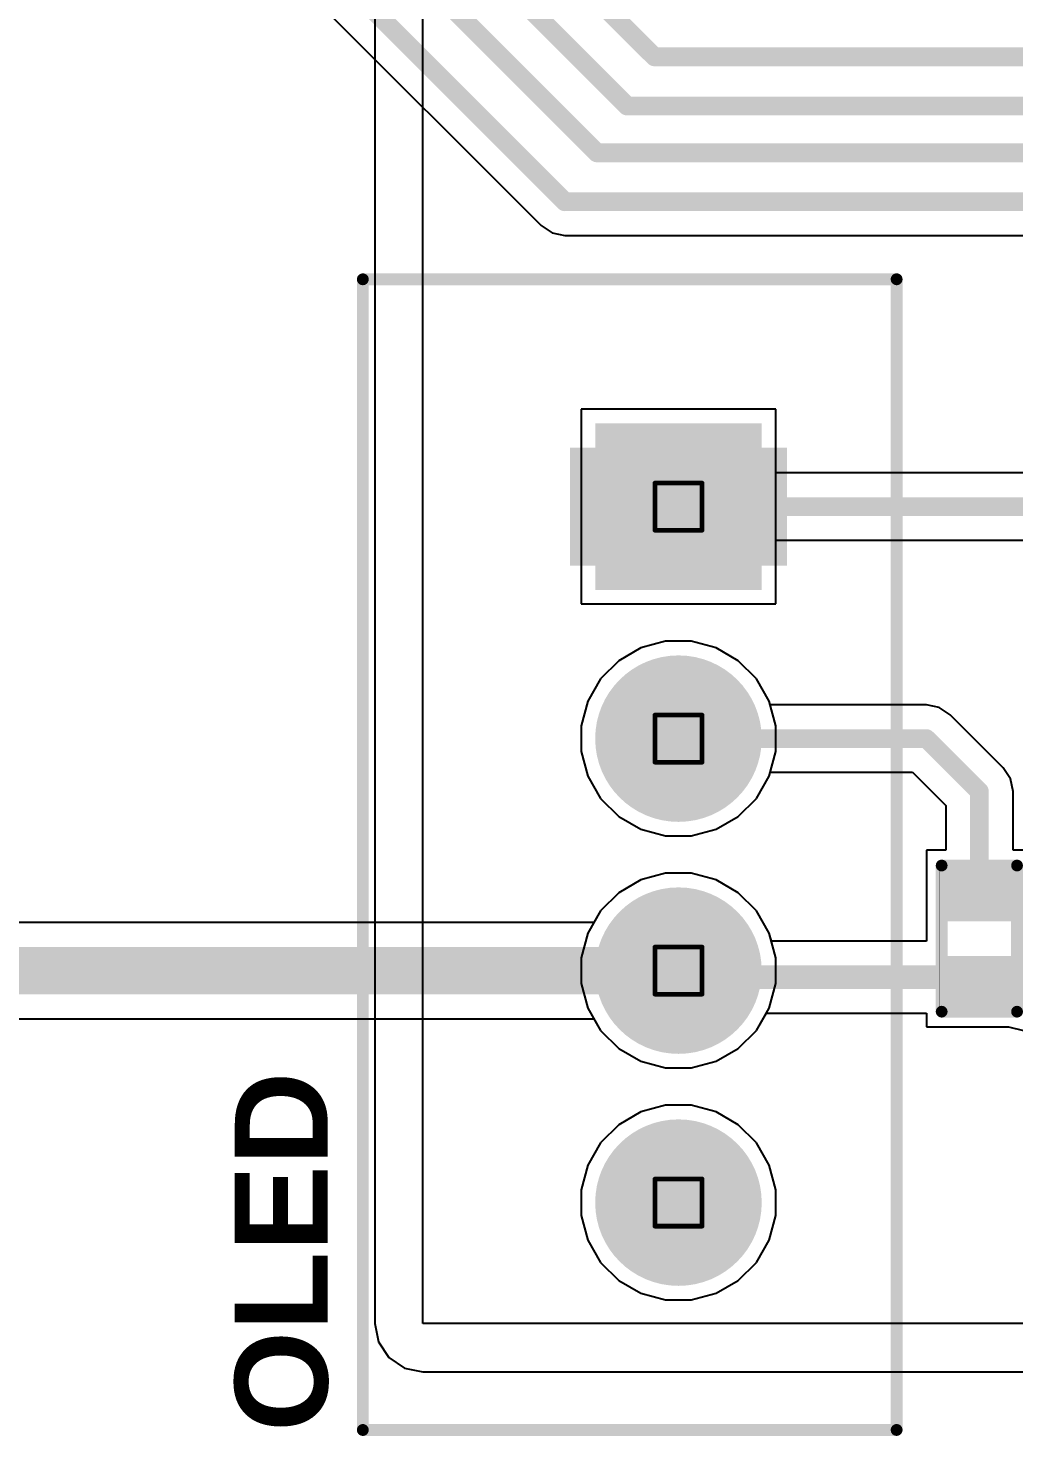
# Model space of a CAD drawing. Header units: inches. Extents: x 0 to 5032, y 0 to 5323.
# Drawn here: x 101.72 to 112.33, y 41.59 to 56.76 of the extents above; entities that cross this region are included whole.
import ezdxf

# ---------------------------------------------------------------- set-up
doc = ezdxf.new("R2010")
doc.units = ezdxf.units.IN
for name, color, linetype in [('Bottom Layer', 5, 'Continuous'), ('Bottom Solder', 6, 'Continuous'), ('Drill Drawing', 1, 'Continuous'), ('Layer 1', 16, 'Continuous'), ('Layer 2', 76, 'Continuous'), ('Multi-Layer', 9, 'Continuous'), ('Pad Holes', 156, 'Continuous'), ('Top Layer', 1, 'Continuous'), ('Top Overlay', 2, 'Continuous'), ('Top Paste', 8, 'Continuous'), ('Top Solder', 216, 'Continuous')]:
    doc.layers.add(name, color=color, linetype=linetype)
doc.styles.add('Arial_Bold', font='', dxfattribs={"height": 0.2})
doc.styles.get('Arial_Bold').set_extended_font_data('Arial', bold=True)

# ---------------------------------------------------------------- blocks, each defined once
blk = doc.blocks.new('R___0402_402')
at = {"layer": 'Top Layer'}
for points in [[(-0.699, -0.318), (-0.699, 0.317), (-0.241, 0.317), (-0.241, -0.318)], [(0.241, -0.318), (0.241, 0.317), (0.699, 0.317), (0.699, -0.318)]]:
    blk.add_hatch(color=1, dxfattribs=at).paths.add_polyline_path(points)
at = {"layer": 'Top Paste'}
for points in [[(-0.699, -0.318), (-0.699, 0.317), (-0.241, 0.317), (-0.241, -0.318)], [(0.241, -0.318), (0.241, 0.317), (0.699, 0.317), (0.699, -0.318)]]:
    blk.add_hatch(color=8, dxfattribs=at).paths.add_polyline_path(points)
at = {"layer": 'Top Solder'}
for points in [[(-0.754, -0.373), (-0.754, 0.373), (-0.186, 0.373), (-0.186, -0.373)], [(0.186, -0.373), (0.186, 0.373), (0.754, 0.373), (0.754, -0.373)]]:
    blk.add_hatch(color=216, dxfattribs=at).paths.add_polyline_path(points)
at = {"layer": 'Top Overlay'}
for points in [[(-0.787, -0.406, 0.127, 0.127, 0), (-0.787, 0.406, 0.127, 0.127, 0)], [(0.787, 0.406, 0.127, 0.127, 0), (-0.787, 0.406, 0.127, 0.127, 0)], [(0.787, -0.406, 0.127, 0.127, 0), (0.787, 0.406, 0.127, 0.127, 0)], [(0.787, -0.406, 0.127, 0.127, 0), (-0.787, -0.406, 0.127, 0.127, 0)], [(0.813, -0.432, 0.00323, 0.00323, 0), (-0.813, -0.432, 0.00323, 0.00323, 0)]]:
    blk.add_lwpolyline(points, format="xyseb", dxfattribs=at)
for points in [[(-0.819, 0.406, 0.0635, 0.0635, 1), (-0.756, 0.406, 0.0635, 0.0635, 1)], [(-0.819, 0.406, 0.0635, 0.0635, 1), (-0.756, 0.406, 0.0635, 0.0635, 1)], [(0.756, 0.406, 0.0635, 0.0635, 1), (0.819, 0.406, 0.0635, 0.0635, 1)], [(0.756, 0.406, 0.0635, 0.0635, 1), (0.819, 0.406, 0.0635, 0.0635, 1)], [(-0.819, -0.406, 0.0635, 0.0635, 1), (-0.756, -0.406, 0.0635, 0.0635, 1)], [(-0.819, -0.406, 0.0635, 0.0635, 1), (-0.756, -0.406, 0.0635, 0.0635, 1)], [(-0.814, -0.432, 0.00161, 0.00161, 1), (-0.812, -0.432, 0.00161, 0.00161, 1)], [(0.756, -0.406, 0.0635, 0.0635, 1), (0.819, -0.406, 0.0635, 0.0635, 1)], [(0.756, -0.406, 0.0635, 0.0635, 1), (0.819, -0.406, 0.0635, 0.0635, 1)], [(0.812, -0.432, 0.00161, 0.00161, 1), (0.814, -0.432, 0.00161, 0.00161, 1)]]:
    blk.add_lwpolyline(points, format="xyseb", close=True, dxfattribs=at)
blk = doc.blocks.new('B4B_XH_A_LF__SN___429')
at = {"layer": 'Bottom Layer'}
blk.add_hatch(color=5, dxfattribs=at).paths.add_polyline_path([(-0.795, 0.795), (0.795, 0.795), (0.795, -0.795), (-0.795, -0.795)])
h = blk.add_hatch(color=5, dxfattribs=at)
edge = h.paths.add_edge_path()
edge.add_arc((2.5, 0), 0.795, 0, 360)
h = blk.add_hatch(color=5, dxfattribs=at)
edge = h.paths.add_edge_path()
edge.add_arc((5, 0), 0.795, 0, 360)
h = blk.add_hatch(color=5, dxfattribs=at)
edge = h.paths.add_edge_path()
edge.add_arc((7.5, 0), 0.795, 0, 360)
at = {"layer": 'Bottom Solder'}
blk.add_hatch(color=6, dxfattribs=at).paths.add_polyline_path([(-0.897, 0.897), (0.897, 0.897), (0.897, -0.897), (-0.897, -0.897)])
h = blk.add_hatch(color=6, dxfattribs=at)
edge = h.paths.add_edge_path()
edge.add_arc((2.5, 0), 0.897, 0, 360)
h = blk.add_hatch(color=6, dxfattribs=at)
edge = h.paths.add_edge_path()
edge.add_arc((5, 0), 0.897, 0, 360)
h = blk.add_hatch(color=6, dxfattribs=at)
edge = h.paths.add_edge_path()
edge.add_arc((7.5, 0), 0.897, 0, 360)
at = {"layer": 'Layer 1'}
blk.add_hatch(color=16, dxfattribs=at).paths.add_polyline_path([(-0.795, 0.795), (0.795, 0.795), (0.795, -0.795), (-0.795, -0.795)])
h = blk.add_hatch(color=16, dxfattribs=at)
edge = h.paths.add_edge_path()
edge.add_arc((2.5, 0), 0.795, 0, 360)
h = blk.add_hatch(color=16, dxfattribs=at)
edge = h.paths.add_edge_path()
edge.add_arc((5, 0), 0.795, 0, 360)
h = blk.add_hatch(color=16, dxfattribs=at)
edge = h.paths.add_edge_path()
edge.add_arc((7.5, 0), 0.795, 0, 360)
at = {"layer": 'Layer 2'}
blk.add_hatch(color=76, dxfattribs=at).paths.add_polyline_path([(-0.795, 0.795), (0.795, 0.795), (0.795, -0.795), (-0.795, -0.795)])
h = blk.add_hatch(color=76, dxfattribs=at)
edge = h.paths.add_edge_path()
edge.add_arc((2.5, 0), 0.795, 0, 360)
h = blk.add_hatch(color=76, dxfattribs=at)
edge = h.paths.add_edge_path()
edge.add_arc((5, 0), 0.795, 0, 360)
h = blk.add_hatch(color=76, dxfattribs=at)
edge = h.paths.add_edge_path()
edge.add_arc((7.5, 0), 0.795, 0, 360)
at = {"layer": 'Multi-Layer'}
blk.add_hatch(color=9, dxfattribs=at).paths.add_polyline_path([(-0.795, 0.795), (0.795, 0.795), (0.795, -0.795), (-0.795, -0.795)])
h = blk.add_hatch(color=9, dxfattribs=at)
edge = h.paths.add_edge_path()
edge.add_arc((2.5, 0), 0.795, 0, 360)
h = blk.add_hatch(color=9, dxfattribs=at)
edge = h.paths.add_edge_path()
edge.add_arc((5, 0), 0.795, 0, 360)
h = blk.add_hatch(color=9, dxfattribs=at)
edge = h.paths.add_edge_path()
edge.add_arc((7.5, 0), 0.795, 0, 360)
at = {"layer": 'Pad Holes'}
h = blk.add_hatch(color=7, dxfattribs=at)
edge = h.paths.add_edge_path()
edge.add_arc((0, 0), 0.53, 0, 360)
h = blk.add_hatch(color=7, dxfattribs=at)
edge = h.paths.add_edge_path()
edge.add_arc((2.5, 0), 0.53, 0, 360)
h = blk.add_hatch(color=7, dxfattribs=at)
edge = h.paths.add_edge_path()
edge.add_arc((5, 0), 0.53, 0, 360)
h = blk.add_hatch(color=7, dxfattribs=at)
edge = h.paths.add_edge_path()
edge.add_arc((7.5, 0), 0.53, 0, 360)
at = {"layer": 'Top Layer'}
blk.add_hatch(color=1, dxfattribs=at).paths.add_polyline_path([(-0.795, 0.795), (0.795, 0.795), (0.795, -0.795), (-0.795, -0.795)])
h = blk.add_hatch(color=1, dxfattribs=at)
edge = h.paths.add_edge_path()
edge.add_arc((2.5, 0), 0.795, 0, 360)
h = blk.add_hatch(color=1, dxfattribs=at)
edge = h.paths.add_edge_path()
edge.add_arc((5, 0), 0.795, 0, 360)
h = blk.add_hatch(color=1, dxfattribs=at)
edge = h.paths.add_edge_path()
edge.add_arc((7.5, 0), 0.795, 0, 360)
at = {"layer": 'Top Overlay'}
for points in [[(-0.635, 0.89), (0.635, 0.89), (0.635, 1.17), (-0.635, 1.17)], [(-0.635, -1.167), (0.635, -1.167), (0.635, -0.888), (-0.635, -0.888)]]:
    blk.add_hatch(color=2, dxfattribs=at).paths.add_polyline_path(points)
at = {"layer": 'Top Solder'}
blk.add_hatch(color=216, dxfattribs=at).paths.add_polyline_path([(-0.897, 0.897), (0.897, 0.897), (0.897, -0.897), (-0.897, -0.897)])
h = blk.add_hatch(color=216, dxfattribs=at)
edge = h.paths.add_edge_path()
edge.add_arc((2.5, 0), 0.897, 0, 360)
h = blk.add_hatch(color=216, dxfattribs=at)
edge = h.paths.add_edge_path()
edge.add_arc((5, 0), 0.897, 0, 360)
h = blk.add_hatch(color=216, dxfattribs=at)
edge = h.paths.add_edge_path()
edge.add_arc((7.5, 0), 0.897, 0, 360)
at = {"layer": 'Top Overlay'}
for points in [[(-2.45, -3.4, 0.127, 0.127, 0), (-2.45, 2.35, 0.127, 0.127, 0)], [(9.95, 2.35, 0.127, 0.127, 0), (-2.45, 2.35, 0.127, 0.127, 0)], [(9.95, -3.4, 0.127, 0.127, 0), (9.95, 2.35, 0.127, 0.127, 0)], [(9.95, -3.4, 0.127, 0.127, 0), (-2.45, -3.4, 0.127, 0.127, 0)]]:
    blk.add_lwpolyline(points, format="xyseb", dxfattribs=at)
for points in [[(-2.482, 2.35, 0.0635, 0.0635, 1), (-2.418, 2.35, 0.0635, 0.0635, 1)], [(-2.482, 2.35, 0.0635, 0.0635, 1), (-2.418, 2.35, 0.0635, 0.0635, 1)], [(9.918, 2.35, 0.0635, 0.0635, 1), (9.982, 2.35, 0.0635, 0.0635, 1)], [(9.918, 2.35, 0.0635, 0.0635, 1), (9.982, 2.35, 0.0635, 0.0635, 1)], [(-2.482, -3.4, 0.0635, 0.0635, 1), (-2.418, -3.4, 0.0635, 0.0635, 1)], [(-2.482, -3.4, 0.0635, 0.0635, 1), (-2.418, -3.4, 0.0635, 0.0635, 1)], [(9.918, -3.4, 0.0635, 0.0635, 1), (9.982, -3.4, 0.0635, 0.0635, 1)], [(9.918, -3.4, 0.0635, 0.0635, 1), (9.982, -3.4, 0.0635, 0.0635, 1)]]:
    blk.add_lwpolyline(points, format="xyseb", close=True, dxfattribs=at)

msp = doc.modelspace()

# ---------------------------------------------------------------- linework, layer by layer
at = {"layer": 'Bottom Layer'}
for p, q in [((109.771, 52.652), (107.673, 52.652)), ((107.673, 52.652), (107.673, 50.554)), ((109.771, 50.554), (109.771, 52.652)), ((107.673, 50.554), (109.771, 50.554)), ((108.317, 50.081), (108.078, 49.943)), ((108.584, 50.152), (108.317, 50.081)), ((108.86, 50.152), (108.584, 50.152)), ((109.127, 50.081), (108.86, 50.152)), ((109.366, 49.943), (109.127, 50.081)), ((108.078, 49.943), (107.883, 49.747)), ((109.562, 49.747), (109.366, 49.943)), ((107.883, 49.747), (107.745, 49.508)), ((109.7, 49.508), (109.562, 49.747)), ((107.745, 49.508), (107.673, 49.241)), ((109.771, 49.241), (109.7, 49.508)), ((107.673, 49.241), (107.673, 48.965)), ((109.771, 48.965), (109.771, 49.241)), ((107.673, 48.965), (107.745, 48.698)), ((109.7, 48.698), (109.771, 48.965)), ((107.745, 48.698), (107.883, 48.459)), ((109.562, 48.459), (109.7, 48.698)), ((107.883, 48.459), (108.078, 48.264)), ((109.366, 48.264), (109.562, 48.459)), ((108.078, 48.264), (108.317, 48.126)), ((109.127, 48.126), (109.366, 48.264)), ((108.317, 48.126), (108.584, 48.054)), ((108.86, 48.054), (109.127, 48.126)), ((108.584, 48.054), (108.86, 48.054)), ((108.584, 47.652), (108.317, 47.581)), ((108.86, 47.652), (108.584, 47.652)), ((109.127, 47.581), (108.86, 47.652)), ((108.317, 47.581), (108.078, 47.443)), ((109.366, 47.443), (109.127, 47.581)), ((108.078, 47.443), (107.883, 47.247)), ((109.562, 47.247), (109.366, 47.443)), ((107.883, 47.247), (107.81, 47.121)), ((109.7, 47.008), (109.562, 47.247)), ((107.81, 47.121), (81.242, 47.121)), ((109.771, 46.741), (109.7, 47.008)), ((109.771, 46.465), (109.771, 46.741)), ((109.7, 46.198), (109.771, 46.465)), ((109.562, 45.959), (109.7, 46.198)), ((81.456, 46.085), (107.81, 46.085)), ((107.81, 46.085), (107.883, 45.959)), ((107.883, 45.959), (108.078, 45.764)), ((109.366, 45.764), (109.562, 45.959)), ((108.078, 45.764), (108.317, 45.626)), ((109.127, 45.626), (109.366, 45.764)), ((108.317, 45.626), (108.584, 45.554)), ((108.584, 45.554), (108.86, 45.554)), ((108.86, 45.554), (109.127, 45.626))]:
    msp.add_line(p, q, dxfattribs=at)
msp.add_lwpolyline([(81.242, 46.603, 0.508, 0.508, 0), (108.722, 46.603, 0.508, 0.508, 0)], format="xyseb", dxfattribs=at)
msp.add_lwpolyline([(108.595, 46.603, 0.254, 0.254, 1), (108.849, 46.603, 0.254, 0.254, 1)], format="xyseb", close=True, dxfattribs=at)
at = {"layer": 'Drill Drawing'}
for points in [[(108.468, 51.857, 0.0508, 0.0508, 0), (108.976, 51.857, 0.0508, 0.0508, 0)], [(108.468, 51.349, 0.0508, 0.0508, 0), (108.468, 51.857, 0.0508, 0.0508, 0)], [(108.976, 51.349, 0.0508, 0.0508, 0), (108.976, 51.857, 0.0508, 0.0508, 0)], [(108.468, 51.349, 0.0508, 0.0508, 0), (108.976, 51.349, 0.0508, 0.0508, 0)], [(108.468, 49.357, 0.0508, 0.0508, 0), (108.976, 49.357, 0.0508, 0.0508, 0)], [(108.468, 48.849, 0.0508, 0.0508, 0), (108.468, 49.357, 0.0508, 0.0508, 0)], [(108.976, 48.849, 0.0508, 0.0508, 0), (108.976, 49.357, 0.0508, 0.0508, 0)], [(108.468, 48.849, 0.0508, 0.0508, 0), (108.976, 48.849, 0.0508, 0.0508, 0)], [(108.468, 46.857, 0.0508, 0.0508, 0), (108.976, 46.857, 0.0508, 0.0508, 0)], [(108.468, 46.349, 0.0508, 0.0508, 0), (108.468, 46.857, 0.0508, 0.0508, 0)], [(108.976, 46.349, 0.0508, 0.0508, 0), (108.976, 46.857, 0.0508, 0.0508, 0)], [(108.468, 46.349, 0.0508, 0.0508, 0), (108.976, 46.349, 0.0508, 0.0508, 0)], [(108.468, 44.357, 0.0508, 0.0508, 0), (108.976, 44.357, 0.0508, 0.0508, 0)], [(108.468, 43.849, 0.0508, 0.0508, 0), (108.468, 44.357, 0.0508, 0.0508, 0)], [(108.976, 43.849, 0.0508, 0.0508, 0), (108.976, 44.357, 0.0508, 0.0508, 0)], [(108.468, 43.849, 0.0508, 0.0508, 0), (108.976, 43.849, 0.0508, 0.0508, 0)]]:
    msp.add_lwpolyline(points, format="xyseb", dxfattribs=at)
for points in [[(108.456, 51.857, 0.0254, 0.0254, 1), (108.481, 51.857, 0.0254, 0.0254, 1)], [(108.456, 51.857, 0.0254, 0.0254, 1), (108.481, 51.857, 0.0254, 0.0254, 1)], [(108.964, 51.857, 0.0254, 0.0254, 1), (108.989, 51.857, 0.0254, 0.0254, 1)], [(108.964, 51.857, 0.0254, 0.0254, 1), (108.989, 51.857, 0.0254, 0.0254, 1)], [(108.456, 51.349, 0.0254, 0.0254, 1), (108.481, 51.349, 0.0254, 0.0254, 1)], [(108.456, 51.349, 0.0254, 0.0254, 1), (108.481, 51.349, 0.0254, 0.0254, 1)], [(108.964, 51.349, 0.0254, 0.0254, 1), (108.989, 51.349, 0.0254, 0.0254, 1)], [(108.964, 51.349, 0.0254, 0.0254, 1), (108.989, 51.349, 0.0254, 0.0254, 1)], [(108.456, 49.357, 0.0254, 0.0254, 1), (108.481, 49.357, 0.0254, 0.0254, 1)], [(108.456, 49.357, 0.0254, 0.0254, 1), (108.481, 49.357, 0.0254, 0.0254, 1)], [(108.964, 49.357, 0.0254, 0.0254, 1), (108.989, 49.357, 0.0254, 0.0254, 1)], [(108.964, 49.357, 0.0254, 0.0254, 1), (108.989, 49.357, 0.0254, 0.0254, 1)], [(108.456, 48.849, 0.0254, 0.0254, 1), (108.481, 48.849, 0.0254, 0.0254, 1)], [(108.456, 48.849, 0.0254, 0.0254, 1), (108.481, 48.849, 0.0254, 0.0254, 1)], [(108.964, 48.849, 0.0254, 0.0254, 1), (108.989, 48.849, 0.0254, 0.0254, 1)], [(108.964, 48.849, 0.0254, 0.0254, 1), (108.989, 48.849, 0.0254, 0.0254, 1)], [(108.456, 46.857, 0.0254, 0.0254, 1), (108.481, 46.857, 0.0254, 0.0254, 1)], [(108.456, 46.857, 0.0254, 0.0254, 1), (108.481, 46.857, 0.0254, 0.0254, 1)], [(108.964, 46.857, 0.0254, 0.0254, 1), (108.989, 46.857, 0.0254, 0.0254, 1)], [(108.964, 46.857, 0.0254, 0.0254, 1), (108.989, 46.857, 0.0254, 0.0254, 1)], [(108.456, 46.349, 0.0254, 0.0254, 1), (108.481, 46.349, 0.0254, 0.0254, 1)], [(108.456, 46.349, 0.0254, 0.0254, 1), (108.481, 46.349, 0.0254, 0.0254, 1)], [(108.964, 46.349, 0.0254, 0.0254, 1), (108.989, 46.349, 0.0254, 0.0254, 1)], [(108.964, 46.349, 0.0254, 0.0254, 1), (108.989, 46.349, 0.0254, 0.0254, 1)], [(108.456, 44.357, 0.0254, 0.0254, 1), (108.481, 44.357, 0.0254, 0.0254, 1)], [(108.456, 44.357, 0.0254, 0.0254, 1), (108.481, 44.357, 0.0254, 0.0254, 1)], [(108.964, 44.357, 0.0254, 0.0254, 1), (108.989, 44.357, 0.0254, 0.0254, 1)], [(108.964, 44.357, 0.0254, 0.0254, 1), (108.989, 44.357, 0.0254, 0.0254, 1)], [(108.456, 43.849, 0.0254, 0.0254, 1), (108.481, 43.849, 0.0254, 0.0254, 1)], [(108.456, 43.849, 0.0254, 0.0254, 1), (108.481, 43.849, 0.0254, 0.0254, 1)], [(108.964, 43.849, 0.0254, 0.0254, 1), (108.989, 43.849, 0.0254, 0.0254, 1)], [(108.964, 43.849, 0.0254, 0.0254, 1), (108.989, 43.849, 0.0254, 0.0254, 1)]]:
    msp.add_lwpolyline(points, format="xyseb", close=True, dxfattribs=at)
at = {"layer": 'Layer 1'}
for p, q in [((109.771, 52.652), (107.673, 52.652)), ((107.673, 52.652), (107.673, 50.554)), ((109.771, 50.554), (109.771, 52.652)), ((107.673, 50.554), (109.771, 50.554)), ((108.317, 50.081), (108.078, 49.943)), ((108.584, 50.152), (108.317, 50.081)), ((108.86, 50.152), (108.584, 50.152)), ((109.127, 50.081), (108.86, 50.152)), ((109.366, 49.943), (109.127, 50.081)), ((108.078, 49.943), (107.883, 49.747)), ((109.562, 49.747), (109.366, 49.943)), ((107.883, 49.747), (107.745, 49.508)), ((109.7, 49.508), (109.562, 49.747)), ((107.745, 49.508), (107.673, 49.241)), ((109.771, 49.241), (109.7, 49.508)), ((107.673, 49.241), (107.673, 48.965)), ((109.771, 48.965), (109.771, 49.241)), ((107.673, 48.965), (107.745, 48.698)), ((109.7, 48.698), (109.771, 48.965)), ((107.745, 48.698), (107.883, 48.459)), ((109.562, 48.459), (109.7, 48.698)), ((107.883, 48.459), (108.078, 48.264)), ((109.366, 48.264), (109.562, 48.459)), ((108.078, 48.264), (108.317, 48.126)), ((109.127, 48.126), (109.366, 48.264)), ((108.317, 48.126), (108.584, 48.054)), ((108.86, 48.054), (109.127, 48.126)), ((108.584, 48.054), (108.86, 48.054)), ((108.584, 47.652), (108.317, 47.581)), ((108.86, 47.652), (108.584, 47.652)), ((109.127, 47.581), (108.86, 47.652)), ((108.317, 47.581), (108.078, 47.443)), ((109.366, 47.443), (109.127, 47.581)), ((108.078, 47.443), (107.883, 47.247)), ((109.562, 47.247), (109.366, 47.443)), ((107.883, 47.247), (107.745, 47.008)), ((109.7, 47.008), (109.562, 47.247)), ((107.745, 47.008), (107.673, 46.741)), ((109.771, 46.741), (109.7, 47.008)), ((107.673, 46.741), (107.673, 46.465)), ((109.771, 46.465), (109.771, 46.741)), ((107.673, 46.465), (107.745, 46.198)), ((109.7, 46.198), (109.771, 46.465)), ((107.745, 46.198), (107.883, 45.959)), ((109.562, 45.959), (109.7, 46.198)), ((107.883, 45.959), (108.078, 45.764)), ((109.366, 45.764), (109.562, 45.959)), ((108.078, 45.764), (108.317, 45.626)), ((109.127, 45.626), (109.366, 45.764)), ((108.317, 45.626), (108.584, 45.554)), ((108.584, 45.554), (108.86, 45.554)), ((108.86, 45.554), (109.127, 45.626))]:
    msp.add_line(p, q, dxfattribs=at)
at = {"layer": 'Layer 2'}
for p, q in [((105.451, 62.969), (105.451, 42.799)), ((105.969, 42.799), (105.969, 62.969)), ((109.771, 52.652), (107.673, 52.652)), ((107.673, 52.652), (107.673, 50.554)), ((109.771, 50.554), (109.771, 52.652)), ((107.673, 50.554), (109.771, 50.554)), ((108.317, 50.081), (108.078, 49.943)), ((108.584, 50.152), (108.317, 50.081)), ((108.86, 50.152), (108.584, 50.152)), ((109.127, 50.081), (108.86, 50.152)), ((109.366, 49.943), (109.127, 50.081)), ((108.078, 49.943), (107.883, 49.747)), ((109.562, 49.747), (109.366, 49.943)), ((107.883, 49.747), (107.745, 49.508)), ((109.7, 49.508), (109.562, 49.747)), ((107.745, 49.508), (107.673, 49.241)), ((109.771, 49.241), (109.7, 49.508)), ((107.673, 49.241), (107.673, 48.965)), ((109.771, 48.965), (109.771, 49.241)), ((107.673, 48.965), (107.745, 48.698)), ((109.7, 48.698), (109.771, 48.965)), ((107.745, 48.698), (107.883, 48.459)), ((109.562, 48.459), (109.7, 48.698)), ((107.883, 48.459), (108.078, 48.264)), ((109.366, 48.264), (109.562, 48.459)), ((108.078, 48.264), (108.317, 48.126)), ((109.127, 48.126), (109.366, 48.264)), ((108.317, 48.126), (108.584, 48.054)), ((108.86, 48.054), (109.127, 48.126)), ((108.584, 48.054), (108.86, 48.054)), ((108.317, 45.081), (108.078, 44.943)), ((108.584, 45.152), (108.317, 45.081)), ((108.86, 45.152), (108.584, 45.152)), ((109.127, 45.081), (108.86, 45.152)), ((109.366, 44.943), (109.127, 45.081)), ((108.078, 44.943), (107.883, 44.747)), ((109.562, 44.747), (109.366, 44.943)), ((107.883, 44.747), (107.745, 44.508)), ((109.7, 44.508), (109.562, 44.747)), ((107.745, 44.508), (107.673, 44.241)), ((109.771, 44.241), (109.7, 44.508)), ((107.673, 44.241), (107.673, 43.965)), ((109.771, 43.965), (109.771, 44.241)), ((107.673, 43.965), (107.745, 43.698)), ((109.7, 43.698), (109.771, 43.965)), ((107.745, 43.698), (107.883, 43.459)), ((109.562, 43.459), (109.7, 43.698)), ((107.883, 43.459), (108.078, 43.264)), ((109.366, 43.264), (109.562, 43.459)), ((108.078, 43.264), (108.317, 43.126)), ((109.127, 43.126), (109.366, 43.264)), ((108.317, 43.126), (108.584, 43.054)), ((108.86, 43.054), (109.127, 43.126)), ((108.584, 43.054), (108.86, 43.054)), ((105.451, 42.799), (105.49, 42.601)), ((112.7, 42.799), (105.969, 42.799)), ((105.49, 42.601), (105.603, 42.433)), ((105.603, 42.433), (105.771, 42.32)), ((105.771, 42.32), (105.969, 42.281)), ((105.969, 42.281), (112.7, 42.281))]:
    msp.add_line(p, q, dxfattribs=at)
at = {"layer": 'Top Layer'}
for p, q in [((102.133, 59.743), (107.243, 54.632)), ((107.243, 54.632), (107.243, 54.632)), ((107.243, 54.632), (107.36, 54.554)), ((107.36, 54.554), (107.499, 54.526)), ((107.499, 54.526), (132.023, 54.526)), ((109.771, 52.652), (107.673, 52.652)), ((107.673, 52.652), (107.673, 50.554)), ((109.771, 51.966), (109.771, 52.652)), ((115.072, 51.966), (109.771, 51.966)), ((109.771, 50.554), (109.771, 51.241)), ((109.771, 51.241), (114.921, 51.241)), ((107.673, 50.554), (109.771, 50.554)), ((108.317, 50.081), (108.078, 49.943)), ((108.584, 50.152), (108.317, 50.081)), ((108.86, 50.152), (108.584, 50.152)), ((109.127, 50.081), (108.86, 50.152)), ((109.366, 49.943), (109.127, 50.081)), ((108.078, 49.943), (107.883, 49.747)), ((109.562, 49.747), (109.366, 49.943)), ((107.883, 49.747), (107.745, 49.508)), ((109.7, 49.508), (109.562, 49.747)), ((107.745, 49.508), (107.673, 49.241)), ((109.711, 49.466), (109.7, 49.508)), ((111.392, 49.466), (109.711, 49.466)), ((111.53, 49.438), (111.392, 49.466)), ((111.392, 49.466), (111.392, 49.466)), ((111.648, 49.36), (111.53, 49.438)), ((112.22, 48.788), (111.648, 49.36)), ((107.673, 49.241), (107.673, 48.965)), ((107.673, 48.965), (107.745, 48.698)), ((107.745, 48.698), (107.883, 48.459)), ((109.562, 48.459), (109.7, 48.698)), ((109.7, 48.698), (109.711, 48.741)), ((109.711, 48.741), (111.242, 48.741)), ((111.242, 48.741), (111.601, 48.381)), ((112.298, 48.67), (112.22, 48.788)), ((112.326, 48.532), (112.298, 48.67)), ((107.883, 48.459), (108.078, 48.264)), ((109.366, 48.264), (109.562, 48.459)), ((112.326, 47.901), (112.326, 48.532)), ((112.326, 48.532), (112.326, 48.532)), ((108.078, 48.264), (108.317, 48.126)), ((109.127, 48.126), (109.366, 48.264)), ((111.601, 48.381), (111.601, 47.901)), ((108.317, 48.126), (108.584, 48.054)), ((108.86, 48.054), (109.127, 48.126)), ((108.584, 48.054), (108.86, 48.054)), ((111.601, 47.901), (111.392, 47.901)), ((111.392, 47.901), (111.392, 46.921)), ((113.663, 47.901), (112.326, 47.901)), ((108.584, 47.652), (108.317, 47.581)), ((108.86, 47.652), (108.584, 47.652)), ((109.127, 47.581), (108.86, 47.652)), ((108.317, 47.581), (108.078, 47.443)), ((109.366, 47.443), (109.127, 47.581)), ((108.078, 47.443), (107.883, 47.247)), ((109.562, 47.247), (109.366, 47.443)), ((107.883, 47.247), (107.745, 47.008)), ((109.7, 47.008), (109.562, 47.247)), ((107.745, 47.008), (107.673, 46.741)), ((109.723, 46.921), (109.7, 47.008)), ((111.392, 46.921), (109.723, 46.921)), ((107.673, 46.741), (107.673, 46.465)), ((107.673, 46.465), (107.745, 46.198)), ((107.745, 46.198), (107.883, 45.959)), ((109.562, 45.959), (109.669, 46.144)), ((109.669, 46.144), (111.392, 46.144)), ((111.392, 46.144), (111.392, 45.996)), ((111.392, 45.996), (112.276, 45.996)), ((112.276, 45.996), (112.438, 45.956)), ((107.883, 45.959), (108.078, 45.764)), ((109.366, 45.764), (109.562, 45.959)), ((108.078, 45.764), (108.317, 45.626)), ((109.127, 45.626), (109.366, 45.764)), ((108.317, 45.626), (108.584, 45.554)), ((108.584, 45.554), (108.86, 45.554)), ((108.86, 45.554), (109.127, 45.626))]:
    msp.add_line(p, q, dxfattribs=at)
for points in [[(104.16, 60.754, 0.203, 0.203, 0), (108.464, 56.45, 0.203, 0.203, 0)], [(103.659, 60.43, 0.203, 0.203, 0), (108.168, 55.921, 0.203, 0.203, 0)], [(102.389, 59.999, 0.203, 0.203, 0), (107.499, 54.889, 0.203, 0.203, 0)], [(103.164, 60.095, 0.203, 0.203, 0), (107.844, 55.416, 0.203, 0.203, 0)], [(108.464, 56.45, 0.203, 0.203, 0), (177.057, 56.45, 0.203, 0.203, 0)], [(108.168, 55.921, 0.203, 0.203, 0), (176.76, 55.921, 0.203, 0.203, 0)], [(107.844, 55.416, 0.203, 0.203, 0), (176.437, 55.416, 0.203, 0.203, 0)], [(107.499, 54.889, 0.203, 0.203, 0), (176.152, 54.889, 0.203, 0.203, 0)], [(108.722, 51.603, 0.203, 0.203, 0), (115.072, 51.603, 0.203, 0.203, 0)], [(108.722, 49.103, 0.203, 0.203, 0), (111.392, 49.103, 0.203, 0.203, 0)], [(111.392, 49.103, 0.203, 0.203, 0), (111.963, 48.532, 0.203, 0.203, 0)], [(111.963, 47.418, 0.203, 0.203, 0), (111.963, 48.532, 0.203, 0.203, 0)], [(111.963, 47.418, 0.203, 0.203, 0), (113.092, 47.418, 0.203, 0.203, 0)], [(108.722, 46.603, 0.254, 0.254, 0), (108.793, 46.533, 0.254, 0.254, 0)], [(108.793, 46.533, 0.254, 0.254, 0), (111.909, 46.533, 0.254, 0.254, 0)], [(111.909, 46.533, 0.254, 0.254, 0), (111.963, 46.478, 0.254, 0.254, 0)]]:
    msp.add_lwpolyline(points, format="xyseb", dxfattribs=at)
for points in [[(108.414, 56.45, 0.102, 0.102, 1), (108.515, 56.45, 0.102, 0.102, 1)], [(108.414, 56.45, 0.102, 0.102, 1), (108.515, 56.45, 0.102, 0.102, 1)], [(108.117, 55.921, 0.102, 0.102, 1), (108.218, 55.921, 0.102, 0.102, 1)], [(108.117, 55.921, 0.102, 0.102, 1), (108.218, 55.921, 0.102, 0.102, 1)], [(107.793, 55.416, 0.102, 0.102, 1), (107.895, 55.416, 0.102, 0.102, 1)], [(107.793, 55.416, 0.102, 0.102, 1), (107.895, 55.416, 0.102, 0.102, 1)], [(107.448, 54.889, 0.102, 0.102, 1), (107.55, 54.889, 0.102, 0.102, 1)], [(107.448, 54.889, 0.102, 0.102, 1), (107.55, 54.889, 0.102, 0.102, 1)], [(108.672, 51.603, 0.102, 0.102, 1), (108.773, 51.603, 0.102, 0.102, 1)], [(108.672, 49.103, 0.102, 0.102, 1), (108.773, 49.103, 0.102, 0.102, 1)], [(111.341, 49.103, 0.102, 0.102, 1), (111.442, 49.103, 0.102, 0.102, 1)], [(111.341, 49.103, 0.102, 0.102, 1), (111.442, 49.103, 0.102, 0.102, 1)], [(111.912, 48.532, 0.102, 0.102, 1), (112.014, 48.532, 0.102, 0.102, 1)], [(111.912, 48.532, 0.102, 0.102, 1), (112.014, 48.532, 0.102, 0.102, 1)], [(111.912, 47.418, 0.102, 0.102, 1), (112.014, 47.418, 0.102, 0.102, 1)], [(111.912, 47.418, 0.102, 0.102, 1), (112.014, 47.418, 0.102, 0.102, 1)], [(108.659, 46.603, 0.127, 0.127, 1), (108.786, 46.603, 0.127, 0.127, 1)], [(108.729, 46.533, 0.127, 0.127, 1), (108.856, 46.533, 0.127, 0.127, 1)], [(108.729, 46.533, 0.127, 0.127, 1), (108.856, 46.533, 0.127, 0.127, 1)], [(111.846, 46.533, 0.127, 0.127, 1), (111.973, 46.533, 0.127, 0.127, 1)], [(111.846, 46.533, 0.127, 0.127, 1), (111.973, 46.533, 0.127, 0.127, 1)], [(111.9, 46.478, 0.127, 0.127, 1), (112.027, 46.478, 0.127, 0.127, 1)]]:
    msp.add_lwpolyline(points, format="xyseb", close=True, dxfattribs=at)

# ---------------------------------------------------------------- block references
at = {"rotation": 270}
for name, p in [('B4B_XH_A_LF__SN___429', (108.722, 51.603)), ('R___0402_402', (111.963, 46.948))]:
    msp.add_blockref(name, p, dxfattribs=at)

# ---------------------------------------------------------------- texts
at = {"layer": 'Top Overlay', "style": 'Arial_Bold'}
msp.add_text('OLED', height=1, rotation=90, dxfattribs=at).set_placement((104.943, 41.633))

doc.saveas('drawing.dxf')
